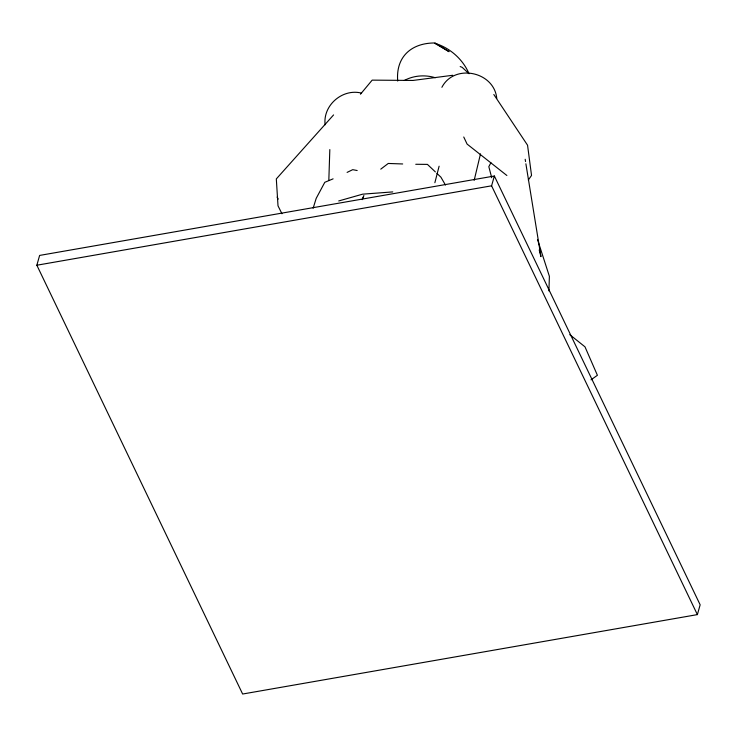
<?xml version="1.0" encoding="UTF-8"?>
<svg xmlns="http://www.w3.org/2000/svg" width="737" height="737" viewBox="0 0 737 737"><rect width="100%" height="100%" fill="white"/><g stroke="black" fill="none" stroke-linecap="round" stroke-linejoin="round"><path stroke-width="1.11" d="M325.118 124.793C322.723 105.253 342.641 88.2 361.572 93.129M328.831 180.132L329.826 149.565M548.918 290.931L549.387 276.329L537.494 239.479M474.177 180.335L480.496 153.876M434.867 182.712L439.114 166.203M36.85 265.228L39.623 255.426L494.361 176.014L700.15 604.81L697.377 614.612L242.639 694.024L36.85 265.228L491.588 185.816L494.361 176.014M313.133 208.249L316.191 198.373L324.796 182.306L333.096 178.851M363.885 195.517L362.226 199.635L363.581 196.512M441.896 87.298C454.379 63.17 494.269 71.535 496.766 98.426M490.906 162.702L488.824 166.673L491.726 177.746M528.309 180.031L531.534 175.434L527.554 145.217L493.818 94.502M360.467 94.216L372.176 80.13L412.969 80.444L452.739 75.275M333.575 114.926L276.32 178.916L278.006 205.826L281.958 213.739M380.762 169.151L388.261 163.457L402.678 163.964M591.01 379.841L597.403 375.28L584.985 346.832L569.784 334.653M404.198 80.526C413.614 75.45 425.092 74.548 435.309 77.744M347.099 172.394L352.737 169.667L357.169 170.533M338.725 200.961L362.659 194.163L392.793 191.906M415.751 164.277L427.423 164.388L435.355 171.905M460.192 66.551L462.182 67.362L468.612 73.331M506.872 175.489L467.101 144.093L463.748 136.999M436.949 173.416L440.91 177.175L445.461 185.033M277.112 197.074L278.208 199.091M491.588 185.816L697.377 614.612M469.036 73.728C462.937 59.292 449.865 47.702 434.793 43.28L449.082 51.682L435.042 42.976C411.909 42.81 395.677 56.353 397.694 81.042M539.226 249.963L540.949 256.642L525.886 163.798M525.186 159.284L525.536 161.541"/></g></svg>
